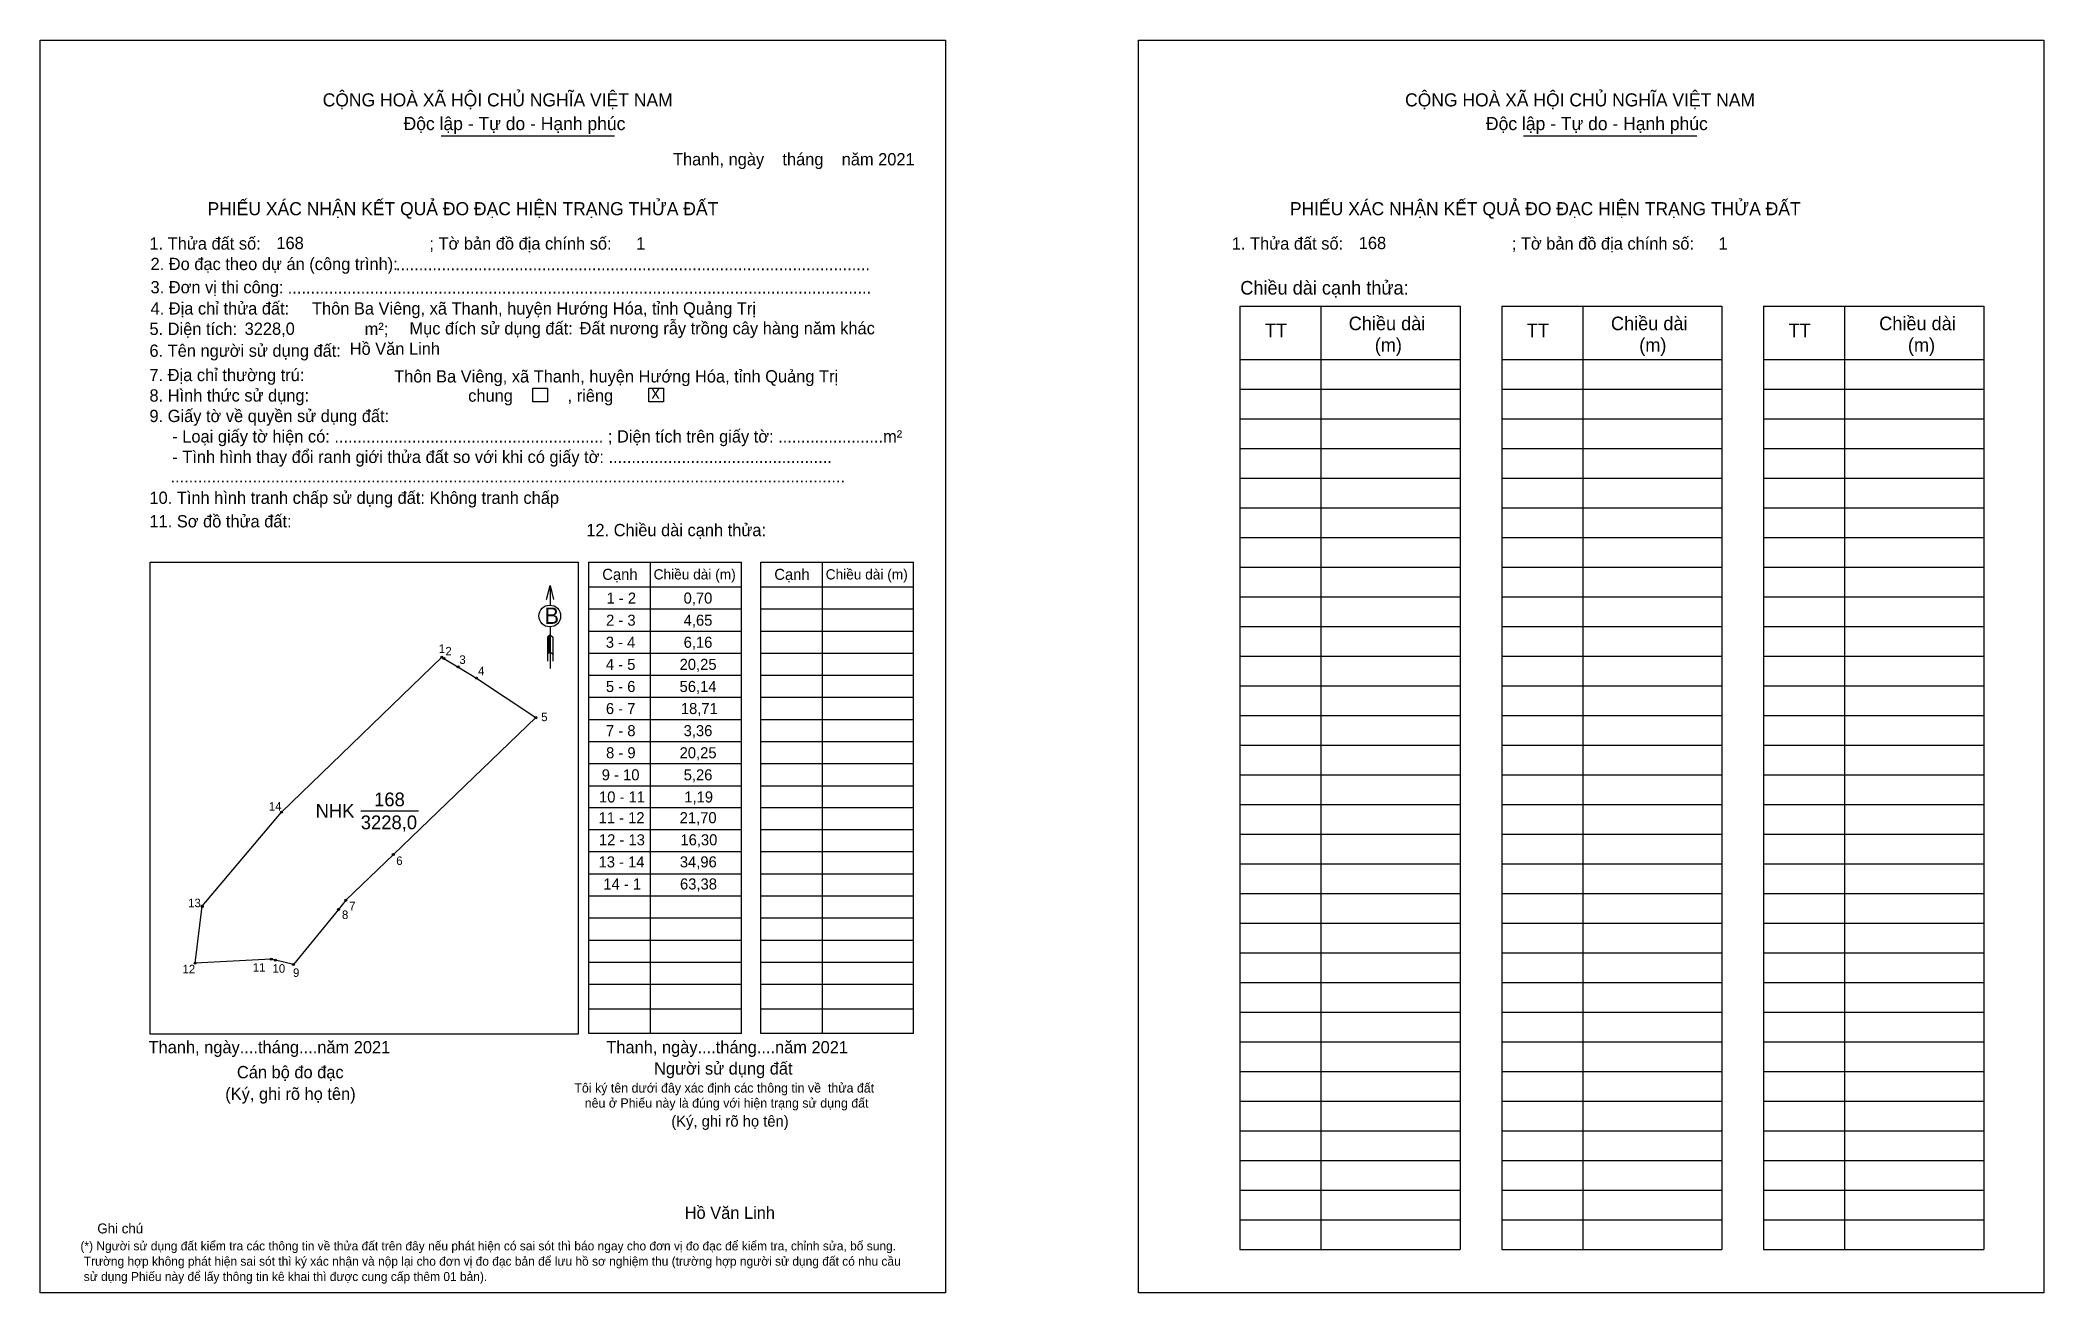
# Model space of a CAD drawing. Extents: x 545734 to 546303, y 1826310 to 1826666.
import ezdxf

# ---------------------------------------------------------------- set-up
doc = ezdxf.new("R2010")
doc.units = 0
for name, color, linetype in [('CanhThua', 7, 'Continuous'), ('kqddKhungInTrang1', 7, 'Continuous'), ('kqddKhungInTrang2', 7, 'Continuous'), ('kqddNoiDung', 7, 'Continuous'), ('kqddTemplate', 7, 'Continuous'), ('MocDinhThua', 7, 'Continuous'), ('NhanDiaChinhThua', 7, 'Continuous'), ('SoHieuDinhThua', 7, 'Continuous')]:
    doc.layers.add(name, color=color, linetype=linetype)

msp = doc.modelspace()

# ---------------------------------------------------------------- linework, layer by layer
at = {"layer": 'CanhThua'}
for p, q in [((545802.55, 1826446.94), (545848.15, 1826490.95)), ((545848.15, 1826490.95), (545848.74, 1826490.59)), ((545848.74, 1826490.59), (545852.73, 1826488.19)), ((545852.73, 1826488.19), (545858, 1826485)), ((545858, 1826485), (545874.85, 1826473.77)), ((545874.85, 1826473.77), (545834.36, 1826434.88)), ((545780.06, 1826420.17), (545802.55, 1826446.94)), ((545834.36, 1826434.88), (545820.87, 1826421.92)), ((545778, 1826404), (545780.06, 1826420.17)), ((545818.74, 1826419.31), (545805.94, 1826403.63)), ((545820.87, 1826421.92), (545818.74, 1826419.31)), ((545799.67, 1826405.16), (545778, 1826404)), ((545800.83, 1826404.88), (545799.67, 1826405.16)), ((545805.94, 1826403.63), (545800.83, 1826404.88))]:
    msp.add_line(p, q, dxfattribs=at)
at = {"layer": 'kqddKhungInTrang1'}
msp.add_lwpolyline([(545733.95, 1826666.25), (545991.27, 1826666.25), (545991.27, 1826310.35), (545733.95, 1826310.35)], close=True, dxfattribs=at)
at = {"layer": 'kqddKhungInTrang2'}
msp.add_lwpolyline([(546046.16, 1826666.25), (546303.48, 1826666.25), (546303.48, 1826310.35), (546046.16, 1826310.35)], close=True, dxfattribs=at)
at = {"layer": 'kqddTemplate'}
for p, q in [((545847.93, 1826639.01), (545897.21, 1826639.01)), ((546155.55, 1826639.01), (546204.83, 1826639.01)), ((546074.97, 1826590.64), (546137.53, 1826590.64)), ((546074.97, 1826590.64), (546074.97, 1826322.71)), ((546097.99, 1826590.64), (546097.99, 1826322.71)), ((546137.53, 1826590.64), (546137.53, 1826322.71)), ((546149.39, 1826590.64), (546149.39, 1826322.71)), ((546149.39, 1826590.64), (546211.95, 1826590.64)), ((546172.41, 1826590.64), (546172.41, 1826322.71)), ((546211.95, 1826590.64), (546211.95, 1826322.71)), ((546223.81, 1826590.64), (546223.81, 1826322.71)), ((546223.81, 1826590.64), (546286.38, 1826590.64)), ((546246.83, 1826590.64), (546246.83, 1826322.71)), ((546286.38, 1826590.64), (546286.38, 1826322.71)), ((546074.97, 1826575.56), (546137.53, 1826575.56)), ((546149.39, 1826575.56), (546211.95, 1826575.56)), ((546223.81, 1826575.56), (546286.38, 1826575.56)), ((546074.97, 1826567.13), (546137.53, 1826567.13)), ((546149.39, 1826567.13), (546211.95, 1826567.13)), ((546223.81, 1826567.13), (546286.38, 1826567.13)), ((546074.97, 1826558.7), (546137.53, 1826558.7)), ((546149.39, 1826558.7), (546211.95, 1826558.7)), ((546223.81, 1826558.7), (546286.38, 1826558.7)), ((546074.97, 1826550.28), (546137.53, 1826550.28)), ((546149.39, 1826550.28), (546211.95, 1826550.28)), ((546223.81, 1826550.27), (546286.38, 1826550.27)), ((546074.97, 1826541.85), (546137.53, 1826541.85)), ((546149.39, 1826541.85), (546211.95, 1826541.85)), ((546223.81, 1826541.85), (546286.38, 1826541.85)), ((546074.97, 1826533.42), (546137.53, 1826533.42)), ((546149.39, 1826533.42), (546211.95, 1826533.42)), ((546223.81, 1826533.42), (546286.38, 1826533.42)), ((546074.97, 1826524.99), (546137.53, 1826524.99)), ((546149.39, 1826524.99), (546211.95, 1826524.99)), ((546223.81, 1826524.99), (546286.38, 1826524.99)), ((545889.93, 1826517.94), (545933.28, 1826517.94)), ((545889.93, 1826384.01), (545889.93, 1826517.94)), ((545907.36, 1826517.94), (545907.36, 1826384.01)), ((545933.28, 1826384.01), (545933.28, 1826517.94)), ((545938.83, 1826517.94), (545982.18, 1826517.94)), ((545938.83, 1826384.01), (545938.83, 1826517.94)), ((545956.26, 1826517.94), (545956.26, 1826384.01)), ((545982.18, 1826384.01), (545982.18, 1826517.94)), ((546074.97, 1826516.56), (546137.53, 1826516.56)), ((546149.39, 1826516.56), (546211.95, 1826516.56)), ((546223.81, 1826516.56), (546286.38, 1826516.56)), ((545878.89, 1826511.36), (545878.9, 1826505.74)), ((545889.93, 1826510.93), (545933.28, 1826510.93)), ((545938.83, 1826510.93), (545982.18, 1826510.93)), ((546074.97, 1826508.13), (546137.53, 1826508.13)), ((546149.39, 1826508.13), (546211.95, 1826508.13)), ((546223.81, 1826508.13), (546286.38, 1826508.13)), ((545889.93, 1826504.65), (545933.28, 1826504.65)), ((545938.83, 1826504.65), (545982.18, 1826504.65)), ((545878.91, 1826497.29), (545878.19, 1826496.6)), ((545878.91, 1826496.97), (545878.19, 1826496.28)), ((545878.91, 1826496.65), (545878.19, 1826495.96)), ((545878.19, 1826496.6), (545878.19, 1826489.82)), ((545878.91, 1826499.56), (545878.92, 1826487.73)), ((545878.91, 1826497.29), (545879.65, 1826496.6)), ((545879.65, 1826496.6), (545879.65, 1826489.82)), ((545889.93, 1826498.38), (545933.28, 1826498.38)), ((545938.83, 1826498.38), (545982.18, 1826498.38)), ((546074.97, 1826499.71), (546137.53, 1826499.71)), ((546149.39, 1826499.7), (546211.95, 1826499.7)), ((546223.81, 1826499.7), (546286.38, 1826499.7)), ((545878.91, 1826496.33), (545878.19, 1826495.64)), ((545878.91, 1826496.01), (545878.19, 1826495.32)), ((545878.91, 1826495.69), (545878.19, 1826495)), ((545878.91, 1826495.37), (545878.19, 1826494.68)), ((545878.91, 1826495.05), (545878.19, 1826494.35)), ((545878.91, 1826494.73), (545878.19, 1826494.03)), ((545878.91, 1826494.4), (545878.19, 1826493.71)), ((545878.91, 1826494.08), (545878.19, 1826493.39)), ((545878.91, 1826493.76), (545878.19, 1826493.07)), ((545878.92, 1826493.44), (545878.19, 1826492.75)), ((545878.92, 1826493.12), (545878.19, 1826492.43)), ((545878.92, 1826492.8), (545878.19, 1826492.11)), ((545878.92, 1826492.48), (545878.19, 1826491.78)), ((545878.92, 1826492.48), (545879.65, 1826491.78)), ((545889.93, 1826492.1), (545933.28, 1826492.1)), ((545938.83, 1826492.1), (545982.18, 1826492.1)), ((546074.97, 1826491.28), (546137.53, 1826491.28)), ((546149.39, 1826491.28), (546211.95, 1826491.28)), ((546223.81, 1826491.28), (546286.38, 1826491.28)), ((545889.93, 1826485.82), (545933.28, 1826485.82)), ((545938.83, 1826485.82), (545982.18, 1826485.82)), ((545889.93, 1826479.55), (545933.28, 1826479.55)), ((545938.83, 1826479.55), (545982.18, 1826479.55)), ((546074.97, 1826482.85), (546137.53, 1826482.85)), ((546149.39, 1826482.85), (546211.95, 1826482.85)), ((546223.81, 1826482.85), (546286.38, 1826482.85)), ((546074.97, 1826474.42), (546137.53, 1826474.42)), ((546149.39, 1826474.42), (546211.95, 1826474.42)), ((546223.81, 1826474.42), (546286.38, 1826474.42)), ((545889.93, 1826473.27), (545933.28, 1826473.27)), ((545938.83, 1826473.27), (545982.18, 1826473.27)), ((545889.93, 1826467), (545933.28, 1826467)), ((545938.83, 1826467), (545982.18, 1826467)), ((546074.97, 1826465.99), (546137.53, 1826465.99)), ((546149.39, 1826465.99), (546211.95, 1826465.99)), ((546223.81, 1826465.99), (546286.38, 1826465.99)), ((545889.93, 1826460.72), (545933.28, 1826460.72)), ((545938.83, 1826460.72), (545982.18, 1826460.72)), ((546074.97, 1826457.56), (546137.53, 1826457.56)), ((546149.39, 1826457.56), (546211.95, 1826457.56)), ((546223.81, 1826457.56), (546286.38, 1826457.56)), ((545889.93, 1826454.44), (545933.28, 1826454.44)), ((545938.83, 1826454.44), (545982.18, 1826454.44)), ((545933.28, 1826448.17), (545889.93, 1826448.17)), ((545982.18, 1826448.17), (545938.83, 1826448.17)), ((546074.97, 1826449.14), (546137.53, 1826449.14)), ((546149.39, 1826449.13), (546211.95, 1826449.13)), ((546223.81, 1826449.13), (546286.38, 1826449.13)), ((545933.28, 1826441.89), (545889.93, 1826441.89)), ((545982.18, 1826441.89), (545938.83, 1826441.89)), ((546074.97, 1826440.71), (546137.53, 1826440.71)), ((546149.39, 1826440.71), (546211.95, 1826440.71)), ((546223.81, 1826440.71), (546286.38, 1826440.71)), ((545933.28, 1826435.61), (545889.93, 1826435.61)), ((545982.18, 1826435.61), (545938.83, 1826435.61)), ((545933.28, 1826429.34), (545889.93, 1826429.34)), ((545982.18, 1826429.34), (545938.83, 1826429.34)), ((546074.97, 1826432.28), (546137.53, 1826432.28)), ((546149.39, 1826432.28), (546211.95, 1826432.28)), ((546223.81, 1826432.28), (546286.38, 1826432.28)), ((545933.28, 1826423.06), (545889.93, 1826423.06)), ((545982.18, 1826423.06), (545938.83, 1826423.06)), ((546074.97, 1826423.85), (546137.53, 1826423.85)), ((546149.39, 1826423.85), (546211.95, 1826423.85)), ((546223.81, 1826423.85), (546286.38, 1826423.85)), ((545933.28, 1826416.78), (545889.93, 1826416.78)), ((545982.18, 1826416.78), (545938.83, 1826416.78)), ((546074.97, 1826415.42), (546137.53, 1826415.42)), ((546149.39, 1826415.42), (546211.95, 1826415.42)), ((546223.81, 1826415.42), (546286.38, 1826415.42)), ((545933.28, 1826410.51), (545889.93, 1826410.51)), ((545982.18, 1826410.51), (545938.83, 1826410.51)), ((546074.97, 1826406.99), (546137.53, 1826406.99)), ((546149.39, 1826406.99), (546211.95, 1826406.99)), ((546223.81, 1826406.99), (546286.38, 1826406.99)), ((545933.28, 1826404.23), (545889.93, 1826404.23)), ((545982.18, 1826404.23), (545938.83, 1826404.23)), ((545933.28, 1826397.96), (545889.93, 1826397.96)), ((545982.18, 1826397.96), (545938.83, 1826397.96)), ((546074.97, 1826398.56), (546137.53, 1826398.56)), ((546149.39, 1826398.56), (546211.95, 1826398.56)), ((546223.81, 1826398.56), (546286.38, 1826398.56)), ((545933.28, 1826390.98), (545889.93, 1826390.98)), ((545982.18, 1826390.98), (545938.83, 1826390.98)), ((546074.97, 1826390.14), (546137.53, 1826390.14)), ((546149.39, 1826390.14), (546211.95, 1826390.14)), ((546223.81, 1826390.14), (546286.38, 1826390.14)), ((545933.28, 1826384.01), (545889.93, 1826384.01)), ((545982.18, 1826384.01), (545938.83, 1826384.01)), ((546074.97, 1826381.71), (546137.53, 1826381.71)), ((546149.39, 1826381.71), (546211.95, 1826381.71)), ((546223.81, 1826381.71), (546286.38, 1826381.71)), ((546074.97, 1826373.28), (546137.53, 1826373.28)), ((546149.39, 1826373.28), (546211.95, 1826373.28)), ((546223.81, 1826373.28), (546286.38, 1826373.28)), ((546074.97, 1826364.85), (546137.53, 1826364.85)), ((546149.39, 1826364.85), (546211.95, 1826364.85)), ((546223.81, 1826364.85), (546286.38, 1826364.85)), ((546074.97, 1826356.42), (546137.53, 1826356.42)), ((546149.39, 1826356.42), (546211.95, 1826356.42)), ((546223.81, 1826356.42), (546286.38, 1826356.42)), ((546074.97, 1826347.99), (546137.53, 1826347.99)), ((546149.39, 1826347.99), (546211.95, 1826347.99)), ((546223.81, 1826347.99), (546286.38, 1826347.99)), ((546074.97, 1826339.57), (546137.53, 1826339.57)), ((546149.39, 1826339.57), (546211.95, 1826339.57)), ((546223.81, 1826339.57), (546286.38, 1826339.57)), ((546074.97, 1826331.14), (546137.53, 1826331.14)), ((546149.39, 1826331.14), (546211.95, 1826331.14)), ((546223.81, 1826331.14), (546286.38, 1826331.14)), ((546074.97, 1826322.71), (546137.53, 1826322.71)), ((546149.39, 1826322.71), (546211.95, 1826322.71)), ((546223.81, 1826322.71), (546286.38, 1826322.71))]:
    msp.add_line(p, q, dxfattribs=at)
for points in [[(545874.01, 1826567.41), (545878.19, 1826567.41), (545878.19, 1826563.51), (545874.01, 1826563.51)], [(545906.94, 1826567.41), (545911.12, 1826567.41), (545911.12, 1826563.51), (545906.94, 1826563.51)], [(545765.26, 1826517.94), (545886.84, 1826517.94), (545886.84, 1826383.89), (545765.26, 1826383.89)]]:
    msp.add_lwpolyline(points, close=True, dxfattribs=at)
msp.add_lwpolyline([(545877.88, 1826507.29), (545878.89, 1826511.36), (545879.91, 1826507.29)], dxfattribs=at)
msp.add_circle((545878.82, 1826502.65), 3.09, dxfattribs=at)
at = {"layer": 'MocDinhThua'}
for centre in [(545848.15, 1826490.95), (545848.74, 1826490.59), (545852.73, 1826488.19), (545858, 1826485), (545874.85, 1826473.77), (545802.55, 1826446.94), (545834.36, 1826434.88), (545780.06, 1826420.17), (545818.74, 1826419.31), (545820.87, 1826421.92), (545799.67, 1826405.16), (545778, 1826404), (545800.83, 1826404.88), (545805.94, 1826403.63)]:
    msp.add_circle(centre, 0.291, dxfattribs=at)
at = {"layer": 'NhanDiaChinhThua'}
msp.add_line((545825.1, 1826447.29), (545841.55, 1826447.29), dxfattribs=at)

# ---------------------------------------------------------------- texts
at = {"layer": 'kqddNoiDung'}
for s, height, p in [('Thanh, ngày    tháng    năm 2021  ', 3.4869, (545913.83, 1826630.66)), ('168', 3.487, (545801.12, 1826606.87)), ('1', 3.49, (545903.38, 1826606.76)), ('168', 3.487, (546108.75, 1826606.87)), ('1', 3.49, (546211.01, 1826606.76)), ('........................................................................................................', 3.48689, (545835.1, 1826600.86)), ('................................................................................................................................', 3.48689, (545804.35, 1826594.25)), ('3228,0', 3.487, (545792.09, 1826582.52)), ('Đất nương rẫy trồng cây hàng năm khác', 3.4869, (545887.28, 1826582.66)), ('Hồ Văn Linh', 3.4869, (545821.95, 1826576.85)), ('Thôn Ba Viêng, xã Thanh, huyện Hướng Hóa, tỉnh Quảng Trị', 3.4869, (545834.59, 1826568.99)), ('x', 3.49, (545907.71, 1826564.41)), ('1 - 2', 3.138, (545894.94, 1826506.17)), ('0,70', 3.138, (545916.85, 1826506.17)), ('2 - 3', 3.138, (545894.81, 1826499.89)), ('4,65', 3.138, (545916.87, 1826499.89)), ('3 - 4', 3.138, (545894.74, 1826493.62)), ('6,16', 3.138, (545916.87, 1826493.62)), ('4 - 5', 3.138, (545894.76, 1826487.34)), ('20,25', 3.138, (545915.72, 1826487.34)), ('5 - 6', 3.138, (545894.77, 1826481.06)), ('56,14', 3.138, (545915.71, 1826481.06)), ('6 - 7', 3.138, (545894.77, 1826474.79)), ('18,71', 3.138, (545916.07, 1826474.79)), ('7 - 8', 3.138, (545894.79, 1826468.51)), ('3,36', 3.138, (545916.86, 1826468.51)), ('8 - 9', 3.138, (545894.81, 1826462.23)), ('20,25', 3.138, (545915.72, 1826462.23)), ('9 - 10', 3.138, (545893.58, 1826455.96)), ('5,26', 3.138, (545916.88, 1826455.96)), ('10 - 11', 3.138, (545892.81, 1826449.68)), ('1,19', 3.138, (545917.05, 1826449.68)), ('11 - 12', 3.138, (545892.69, 1826443.78)), ('21,70', 3.138, (545915.73, 1826443.78)), ('12 - 13', 3.138, (545892.79, 1826437.5)), ('16,30', 3.138, (545915.95, 1826437.5)), ('13 - 14', 3.138, (545892.68, 1826431.23)), ('34,96', 3.138, (545915.78, 1826431.23)), ('14 - 1', 3.138, (545894.04, 1826424.95)), ('63,38', 3.138, (545915.83, 1826424.95)), ('Thanh, ngày....tháng....năm 2021', 3.4869, (545764.78, 1826378.42)), ('Thanh, ngày....tháng....năm 2021', 3.4869, (545894.89, 1826378.42)), ('Hồ Văn Linh', 3.4869, (545917.16, 1826331.39))]:
    msp.add_text(s, height=height, dxfattribs=at).set_placement(p)
at = {"layer": 'kqddTemplate'}
for s, height, p in [('CỘNG HOÀ XÃ HỘI CHỦ NGHĨA VIỆT NAM', 3.7193, (545814.27, 1826647.41)), ('CỘNG HOÀ XÃ HỘI CHỦ NGHĨA VIỆT NAM', 3.7193, (546121.9, 1826647.41)), ('Độc lập - Tự do - Hạnh phúc', 3.7193, (545837.27, 1826640.68)), ('Độc lập - Tự do - Hạnh phúc', 3.7193, (546144.9, 1826640.68)), ('PHIẾU XÁC NHẬN KẾT QUẢ ĐO ĐẠC HIỆN TRẠNG THỬA ĐẤT', 3.7193, (545781.55, 1826616.5)), ('PHIẾU XÁC NHẬN KẾT QUẢ ĐO ĐẠC HIỆN TRẠNG THỬA ĐẤT', 3.7193, (546089.17, 1826616.5)), ('1. Thửa đất số:                                     ; Tờ bản đồ địa chính số:', 3.4869, (545765.04, 1826606.73)), ('1. Thửa đất số:                                     ; Tờ bản đồ địa chính số:', 3.4869, (546072.67, 1826606.73)), ('2. Đo đạc theo dự án (công trình): ', 3.4869, (545765.35, 1826600.92)), ('3. Đơn vị thi công: ', 3.4869, (545765.35, 1826594.32)), ('Chiều dài cạnh thửa:', 3.853, (546075.07, 1826593.97)), ('4. Địa chỉ thửa đất:     Thôn Ba Viêng, xã Thanh, huyện Hướng Hóa, tỉnh Quảng Trị', 3.4869, (545765.35, 1826588.29)), ('Chiều dài', 3.853, (546105.89, 1826583.84)), ('Chiều dài', 3.853, (546180.42, 1826583.84)), ('Chiều dài', 3.853, (546256.66, 1826583.84)), ('5. Diện tích:                            m²; ', 3.4869, (545765.04, 1826582.48)), ('Mục đích sử dụng đất:', 3.4869, (545838.94, 1826582.62)), ('TT', 3.853, (546082.07, 1826581.85)), ('TT', 3.853, (546156.5, 1826581.85)), ('TT', 3.853, (546230.92, 1826581.85)), ('6. Tên người sử dụng đất:', 3.4869, (545765.04, 1826576.28)), ('(m)', 3.853, (546113.29, 1826577.71)), ('(m)', 3.853, (546188.46, 1826577.71)), ('(m)', 3.853, (546264.82, 1826577.71)), ('7. Địa chỉ thường trú:', 3.4869, (545765.04, 1826569.37)), ('8. Hình thức sử dụng:', 3.4869, (545765.04, 1826563.56)), ('chung            , riêng', 3.4869, (545855.63, 1826563.52)), ('9. Giấy tờ về quyền sử dụng đất:', 3.4869, (545765.04, 1826557.74)), ('     - Loại giấy tờ hiện có: ........................................................... ; Diện tích trên giấy tờ: .......................m²', 3.48689, (545765.04, 1826551.93)), ('     - Tình hình thay đổi ranh giới thửa đất so với khi có giấy tờ: .................................................', 3.48689, (545765.04, 1826546.12)), ('10. Tình hình tranh chấp sử dụng đất: Không tranh chấp', 3.4869, (545765.04, 1826534.5)), ('....................................................................................................................................................', 3.48689, (545771.01, 1826540.6)), ('11. Sơ đồ thửa đất:', 3.4869, (545765.04, 1826527.82)), ('12. Chiều dài cạnh thửa:', 3.4869, (545889.2, 1826525.32)), ('Cạnh', 3.138, (545893.74, 1826512.92)), ('Chiều dài (m)', 2.9057, (545908.34, 1826513.03)), ('Cạnh', 3.138, (545942.64, 1826512.92)), ('Chiều dài (m)', 2.9057, (545957.24, 1826513.03)), ('B', 4.65, (545877.3, 1826500.41)), ('Cán bộ đo đạc', 3.4869, (545789.9, 1826371.33)), ('Người sử dụng đất', 3.4869, (545908.45, 1826372.38)), ('(Ký, ghi rõ họ tên)', 3.4869, (545786.58, 1826365.17)), ('Tôi ký tên dưới đây xác định các thông tin về  thửa đất ', 2.6361, (545885.8, 1826367.26)), ('nêu ở Phiếu này là đúng với hiện trạng sử dụng đất', 2.6361, (545888.74, 1826362.98)), ('(Ký, ghi rõ họ tên)', 3.1382, (545913.36, 1826357.59)), ('Ghi chú', 2.824, (545750.23, 1826327.25)), ('(*) Người sử dụng đất kiểm tra các thông tin về thửa đất trên đây nếu phát hiện có sai sót thì báo ngay cho đơn vị đo đạc để kiểm tra, chỉnh sửa, bổ sung.', 2.54194, (545745.42, 1826322.43)), (' Trường hợp không phát hiện sai sót thì ký xác nhận và nộp lại cho đơn vị đo đạc bản để lưu hồ sơ nghiệm thu (trường hợp người sử dụng đất có nhu cầu', 2.54194, (545745.42, 1826318.08)), (' sử dụng Phiếu này để lấy thông tin kê khai thì được cung cấp thêm 01 bản).', 2.5419, (545745.42, 1826313.73))]:
    msp.add_text(s, height=height, dxfattribs=at).set_placement(p)
at = {"layer": 'NhanDiaChinhThua'}
for s, p in [('168', (545828.89, 1826448.59)), ('NHK', (545812.27, 1826445.33)), ('3228,0', (545825.1, 1826442.07))]:
    msp.add_text(s, height=3.911, dxfattribs=at).set_placement(p)
at = {"layer": 'SoHieuDinhThua'}
for s, height, p in [('1', 2.42, (545847.24, 1826492.15)), ('2', 2.42, (545849.15, 1826491.45)), ('3', 2.42, (545853.12, 1826489.05)), ('4', 2.42, (545858.44, 1826485.83)), ('5', 2.42, (545876.39, 1826472.77)), ('14', 2.421, (545798.98, 1826447.38)), ('6', 2.42, (545835.18, 1826431.92)), ('13', 2.421, (545776.03, 1826419.93)), ('8', 2.42, (545819.75, 1826416.57)), ('7', 2.42, (545821.79, 1826419.06)), ('12', 2.421, (545774.44, 1826401.14)), ('11', 2.421, (545794.39, 1826401.6)), ('10', 2.421, (545800.01, 1826401.32)), ('9', 2.42, (545805.84, 1826400.12))]:
    msp.add_text(s, height=height, dxfattribs=at).set_placement(p)

doc.saveas('drawing.dxf')
